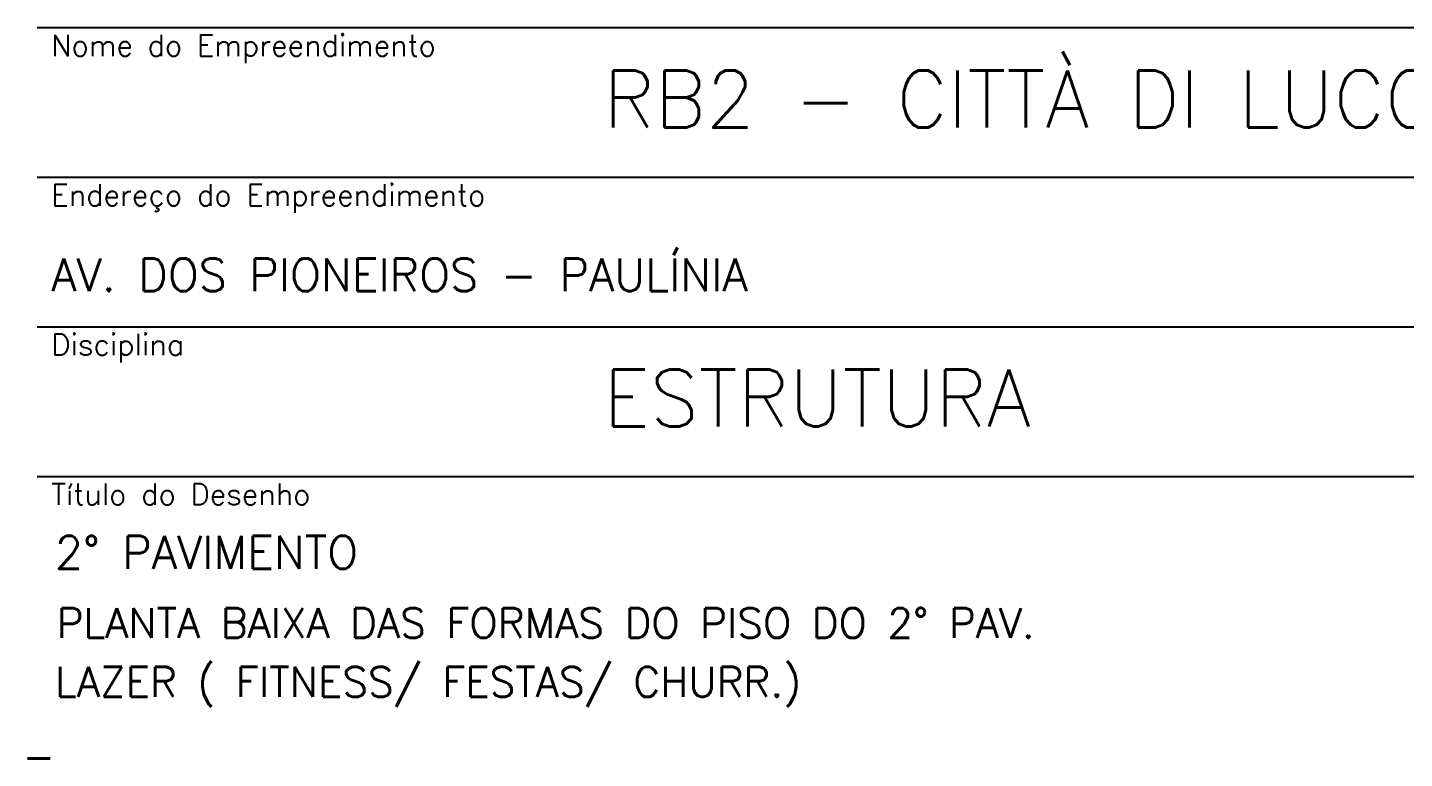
# Model space of a CAD drawing. Extents: x -6512 to 358, y -483 to 3722.
# Drawn here: x -520.7 to -37.3, y -205.1 to 51.3 of the extents above; entities that cross this region are included whole.
import ezdxf

# ---------------------------------------------------------------- set-up
doc = ezdxf.new("R2010")
doc.units = 0
doc.header["$LTSCALE"] = 100
doc.header["$MEASUREMENT"] = 0
doc.layers.get('0').update_dxf_attribs({"color": 245, "linetype": 'CONTINUOUS'})
for name, color, linetype in [('16', 5, 'CONTINUOUS'), ('TEX1', 7, 'CONTINUOUS'), ('TEX2', 7, 'CONTINUOUS')]:
    doc.layers.add(name, color=color, linetype=linetype)
doc.styles.get("Standard").update_dxf_attribs({"font": 'ROMANS.SHX'})

# ---------------------------------------------------------------- blocks, each defined once
blk = doc.blocks.new('CARIMBO_UNION', base_point=(735.032049, -4583.115153))
for p, q in [((718.532049, -4573.365153), (734.032049, -4573.365153)), ((718.532049, -4574.415153), (734.032049, -4574.415153)), ((718.532049, -4575.465153), (734.032049, -4575.465153)), ((718.532049, -4576.515153), (734.032049, -4576.515153))]:
    blk.add_line(p, q)
at = {"layer": 'TEX1'}
for s, p in [('Nome do Empreendimento', (718.632049, -4573.565153)), ('Endereço do Empreendimento', (718.632049, -4574.615153)), ('Disciplina', (718.632049, -4575.665153)), ('Título do Desenho', (718.632049, -4576.715153))]:
    blk.add_text(s, height=0.15, dxfattribs=at).set_placement(p)

msp = doc.modelspace()

# ---------------------------------------------------------------- block references
at = {"xscale": 50, "yscale": 50}
msp.add_blockref('CARIMBO_UNION', (307.693989, -436.163814), dxfattribs=at)

# ---------------------------------------------------------------- texts
at = {"layer": '16', "color": 4}
for s, height, p in [('2%%d PAVIMENTO', 11.5, (-511.043523, -138.519898)), ('PLANTA BAIXA DAS FORMAS DO PISO DO 2%%d PAV.', 10.5, (-510.450664, -162.827153)), ('LAZER ( FITNESS/ FESTAS/ CHURR.)', 10.5, (-510.980861, -183.504861)), ('_', 11.5, (-520.653917, -204.004196))]:
    msp.add_text(s, height=height, dxfattribs=at).set_placement(p)
at = {"layer": 'TEX1'}
msp.add_text('AV. DOS PIONEIROS - PAULÍNIA', height=11.5, dxfattribs=at).set_placement((-512.306011, -41.163814))
at = {"layer": 'TEX2'}
for s, p in [('RB2 - CITTÀ DI LUCCA', (-318.506532, 16.268574)), ('ESTRUTURA', (-318.506532, -88.663814))]:
    msp.add_text(s, height=20, dxfattribs=at).set_placement(p)

doc.saveas('drawing.dxf')
